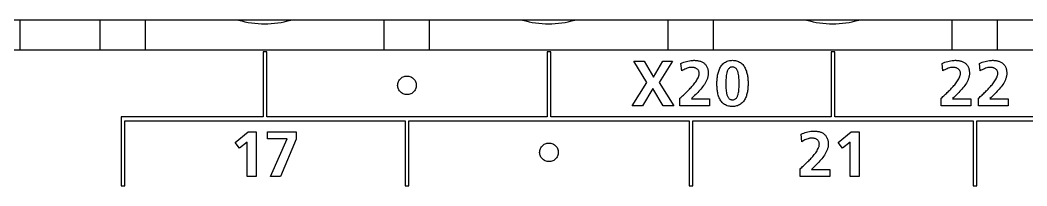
# Model space of a CAD drawing. Extents: x 147 to 432, y 261 to 358.
# Drawn here: x 291.88 to 318.89, y 336.33 to 340.78 of the extents above; entities that cross this region are included whole.
import ezdxf

# ---------------------------------------------------------------- set-up
doc = ezdxf.new("R2010")
doc.units = 0
doc.header["$MEASUREMENT"] = 0
doc.layers.get('0').update_dxf_attribs({"linetype": 'CONTINUOUS'})

msp = doc.modelspace()

# ---------------------------------------------------------------- linework, layer by layer
at = {"color": 7, "linetype": 'Continuous'}
for p, q in [((291.87553, 339.97721), (291.87553, 340.7772)), ((294.01553, 340.7772), (294.01553, 339.97721)), ((295.23553, 339.97721), (295.23553, 340.7772)), ((301.63553, 340.7772), (301.63553, 339.97721)), ((302.85553, 339.97721), (302.85553, 340.7772)), ((309.25553, 340.7772), (309.25553, 339.97721)), ((310.47553, 339.97721), (310.47553, 340.7772)), ((316.87553, 340.7772), (316.87553, 339.97721)), ((318.09553, 339.97721), (318.09553, 340.7772)), ((298.49342, 339.92695), (298.39351, 339.92695)), ((298.39351, 339.92695), (298.39351, 338.17718)), ((298.49342, 338.17718), (298.49342, 339.92695)), ((306.01406, 339.92695), (306.01406, 338.17718)), ((306.11397, 339.92695), (306.01406, 339.92695)), ((306.11397, 338.17718), (306.11397, 339.92695)), ((313.63392, 339.92695), (313.63392, 338.17701)), ((313.73383, 339.92695), (313.63392, 339.92695)), ((313.73383, 338.17701), (313.73383, 339.92695)), ((308.3364, 339.67718), (308.61442, 339.67718)), ((308.69331, 339.10202), (308.3364, 339.67718)), ((308.61442, 339.67718), (308.86522, 339.24964)), ((308.86522, 339.24964), (309.12119, 339.67718)), ((309.37854, 339.67718), (309.01819, 339.10202)), ((309.12119, 339.67718), (309.37854, 339.67718)), ((309.62487, 339.41277), (309.60592, 339.61189)), ((316.63254, 339.41277), (316.61359, 339.61189)), ((317.63437, 339.41277), (317.61542, 339.61189)), ((308.30023, 338.47863), (308.69331, 339.10202)), ((309.01819, 339.10202), (309.41127, 338.47863)), ((308.85144, 338.94579), (308.5717, 338.47863)), ((309.12808, 338.47863), (308.85144, 338.94579)), ((308.5717, 338.47863), (308.30023, 338.47863)), ((309.41127, 338.47863), (309.12808, 338.47863)), ((309.57836, 338.47863), (309.57836, 338.67948)), ((310.37521, 338.47863), (309.57836, 338.47863)), ((309.88566, 338.66759), (310.37521, 338.66759)), ((310.37521, 338.66759), (310.37521, 338.47863)), ((316.58603, 338.47863), (316.58603, 338.67948)), ((317.38288, 338.47863), (316.58603, 338.47863)), ((316.89333, 338.66759), (317.38288, 338.66759)), ((317.38288, 338.66759), (317.38288, 338.47863)), ((317.58786, 338.47863), (317.58786, 338.67948)), ((318.38471, 338.47863), (317.58786, 338.47863)), ((317.89516, 338.66759), (318.38471, 338.66759)), ((318.38471, 338.66759), (318.38471, 338.47863)), ((294.58427, 338.17718), (294.58427, 336.32682)), ((298.39351, 338.17718), (294.58427, 338.17718)), ((306.01406, 338.17718), (298.49342, 338.17718)), ((313.63392, 338.17701), (306.11397, 338.17718)), ((321.25413, 338.17701), (313.73383, 338.17701)), ((294.68418, 336.32682), (294.68418, 338.07728)), ((294.68418, 338.07728), (302.20448, 338.07728)), ((302.20448, 338.07728), (302.20448, 336.32682)), ((302.30438, 336.32682), (302.30438, 338.07728)), ((302.30438, 338.07728), (309.82434, 338.07728)), ((309.82434, 338.07728), (309.82434, 336.32682)), ((309.92425, 336.32682), (309.92425, 338.07728)), ((309.92425, 338.07728), (317.4442, 338.0771)), ((317.4442, 338.0771), (317.4442, 336.32682)), ((317.54411, 336.32682), (317.54411, 338.0771)), ((317.54411, 338.0771), (325.06406, 338.0771)), ((297.64248, 337.49523), (297.99285, 337.77686)), ((297.99285, 337.77686), (298.20575, 337.77686)), ((298.20575, 337.77686), (298.20575, 336.57832)), ((298.51099, 337.77686), (299.28372, 337.77686)), ((298.51099, 337.58807), (298.51099, 337.77686)), ((299.28372, 337.77686), (299.28372, 337.57774)), ((312.84534, 337.51245), (312.82639, 337.71158)), ((313.81961, 337.49523), (314.16998, 337.77686)), ((314.16998, 337.77686), (314.38289, 337.77686)), ((314.38289, 337.77686), (314.38289, 336.57832)), ((297.76271, 337.33899), (297.64248, 337.49523)), ((297.96529, 337.50384), (297.76271, 337.33899)), ((297.96529, 336.57832), (297.96529, 337.50384)), ((299.04153, 337.58807), (298.51099, 337.58807)), ((298.59677, 336.57832), (299.04153, 337.58807)), ((299.28372, 337.57774), (298.85756, 336.57832)), ((313.93985, 337.33899), (313.81961, 337.49523)), ((314.14242, 337.50384), (313.93985, 337.33899)), ((314.14242, 336.57832), (314.14242, 337.50384)), ((298.20575, 336.57832), (297.96529, 336.57832)), ((298.85756, 336.57832), (298.59677, 336.57832)), ((312.79918, 336.57832), (312.79918, 336.77916)), ((313.59568, 336.57832), (312.79918, 336.57832)), ((313.10648, 336.76728), (313.59568, 336.76728)), ((313.59568, 336.76728), (313.59568, 336.57832)), ((294.58427, 336.32682), (294.68418, 336.32682)), ((302.20448, 336.32682), (302.30438, 336.32682)), ((309.82434, 336.32682), (309.92425, 336.32682))]:
    msp.add_line(p, q, dxfattribs=at)
for points in [[(429.90553, 340.77723), (185.45553, 340.77723)], [(185.05553, 339.97723), (430.30553, 339.97723)], [(302.50454, 339.02709), (302.503202, 339.000964), (302.499168, 338.975106), (302.492451, 338.949815), (302.483111, 338.92537), (302.471254, 338.902043), (302.457016, 338.880087), (302.44056, 338.859741), (302.421925, 338.841091), (302.402296, 338.825134), (302.380402, 338.810802), (302.357748, 338.799125), (302.333622, 338.789696), (302.308385, 338.782775), (302.282117, 338.778483), (302.255992, 338.776984), (302.229849, 338.778176), (302.203974, 338.782077), (302.178651, 338.788674), (302.154162, 338.797899), (302.130777, 338.809642), (302.108748, 338.823767), (302.08831, 338.840109), (302.069679, 338.858485), (302.052672, 338.879224), (302.038307, 338.901096), (302.026576, 338.923763), (302.017103, 338.947898), (302.010149, 338.973126), (302.005832, 338.999402), (302.004324, 339.025526), (302.005524, 339.051668), (302.00945, 339.07754), (302.01609, 339.102851), (302.025374, 339.127317), (302.037187, 339.150668), (302.051384, 339.17265), (302.067798, 339.19303), (302.086241, 339.211594), (302.106862, 339.228401), (302.128767, 339.242715), (302.151417, 339.254382), (302.175503, 339.263799), (302.200737, 339.270729), (302.22691, 339.27501), (302.253036, 339.276506), (302.279178, 339.275311), (302.305055, 339.27142), (302.330385, 339.264848), (302.354884, 339.255651), (302.378282, 339.243933), (302.400323, 339.229828), (302.420772, 339.213499), (302.439406, 339.195127), (302.456386, 339.174415), (302.470742, 339.152537), (302.482409, 339.129961), (302.491824, 339.105945), (302.498765, 339.080717), (302.503042, 339.054586), (302.504536, 339.028454)], [(306.31413, 337.22737), (306.312792, 337.201243), (306.308758, 337.175385), (306.30204, 337.150093), (306.2927, 337.125648), (306.280842, 337.10232), (306.266604, 337.080364), (306.250147, 337.060017), (306.231515, 337.041371), (306.211886, 337.025414), (306.189991, 337.011081), (306.167338, 336.999404), (306.143212, 336.989976), (306.117975, 336.983055), (306.091707, 336.978763), (306.065581, 336.977264), (306.039438, 336.978456), (306.013561, 336.982356), (305.988238, 336.988953), (305.963749, 336.998178), (305.940363, 337.009921), (305.918333, 337.024045), (305.897893, 337.040387), (305.879262, 337.058763), (305.862253, 337.079504), (305.847887, 337.101376), (305.836156, 337.124043), (305.826683, 337.148178), (305.819729, 337.173406), (305.815412, 337.199682), (305.813904, 337.225807), (305.815104, 337.25195), (305.81903, 337.277822), (305.82567, 337.303134), (305.834953, 337.327601), (305.846765, 337.350952), (305.860963, 337.372935), (305.877377, 337.393316), (305.89582, 337.411881), (305.916444, 337.42869), (305.93835, 337.443005), (305.961001, 337.454672), (305.985088, 337.464089), (306.010323, 337.471019), (306.036498, 337.4753), (306.062624, 337.476796), (306.088767, 337.475601), (306.114645, 337.47171), (306.139975, 337.465138), (306.164474, 337.45594), (306.187872, 337.444222), (306.209915, 337.430117), (306.230363, 337.413787), (306.248997, 337.395414), (306.265976, 337.374703), (306.280332, 337.352824), (306.291999, 337.330247), (306.301414, 337.30623), (306.308354, 337.281001), (306.312632, 337.254868), (306.314126, 337.228736)], [(314.38289, 336.57832), (314.14242, 336.57832)], [(317.4442, 336.32682), (317.54411, 336.32682)]]:
    msp.add_lwpolyline(points, dxfattribs=at)
for points in [[(309.60592, 339.61189, -0.012789), (309.641861, 339.628989), (309.678628, 339.644233), (309.716108, 339.657628), (309.754202, 339.669162), (309.792816, 339.678817), (309.831858, 339.686557), (309.871045, 339.692315, -0.012963), (309.910668, 339.696086, -0.013398), (309.950432, 339.697769, -0.014829), (309.990227, 339.697217, -0.017172), (310.029904, 339.694123, -0.019765), (310.069244, 339.688114, -0.022359), (310.107492, 339.678925, -0.026015), (310.145102, 339.665942, -0.029479), (310.181038, 339.648874, -0.032828), (310.214565, 339.627469, -0.035288), (310.244873, 339.601714, -0.035298), (310.270789, 339.57246, -0.03498), (310.292701, 339.539268, -0.032662), (310.309936, 339.503417, -0.02945), (310.322601, 339.465703, -0.025138), (310.331063, 339.426829, -0.02152), (310.335912, 339.38733, -0.022091), (310.33731, 339.34748, -0.022798), (310.335136, 339.307743, -0.023823), (310.329276, 339.268384, -0.022376), (310.319757, 339.229755, -0.019208), (310.30706, 339.192036, -0.016812), (310.29169, 339.155321, -0.014774), (310.274035, 339.11965, -0.012907), (310.254435, 339.08501), (310.233192, 339.05135), (310.210575, 339.018595), (310.186794, 338.986676), (310.162035, 338.955508), (310.136448, 338.925016), (310.110166, 338.895121), (310.083304, 338.865745), (310.055942, 338.83679), (310.028211, 338.808232), (310.000165, 338.779985), (309.971888, 338.751969), (309.943488, 338.724076), (309.915045, 338.696228), (309.88654, 338.668444)], [(316.61359, 339.61189, -0.012788), (316.649531, 339.628989), (316.686298, 339.644234), (316.723778, 339.657628), (316.761872, 339.669163), (316.800485, 339.678818), (316.839527, 339.686558), (316.878711, 339.692315, -0.012963), (316.918334, 339.696086, -0.013397), (316.958098, 339.697769, -0.014828), (316.997893, 339.697217, -0.017172), (317.03757, 339.694123, -0.019765), (317.076909, 339.688115, -0.022361), (317.115162, 339.678925, -0.026015), (317.152772, 339.665942, -0.029479), (317.188708, 339.648874, -0.032828), (317.222235, 339.627469, -0.035288), (317.252543, 339.601714, -0.035298), (317.278459, 339.57246, -0.03498), (317.300371, 339.539268, -0.032662), (317.317606, 339.503417, -0.02945), (317.330271, 339.465703, -0.025138), (317.338733, 339.426829, -0.021519), (317.343582, 339.38733, -0.022092), (317.34498, 339.34748, -0.022799), (317.342806, 339.307743, -0.023824), (317.336946, 339.268384, -0.022377), (317.327426, 339.229755, -0.019208), (317.314729, 339.192036, -0.016812), (317.299359, 339.155322, -0.014773), (317.281703, 339.119651, -0.012907), (317.262103, 339.085011), (317.24086, 339.051351), (317.218242, 339.018597), (317.194461, 338.986677), (317.169702, 338.95551), (317.144115, 338.925018), (317.117833, 338.895122), (317.090971, 338.865747), (317.063607, 338.83679), (317.035877, 338.808232), (317.007831, 338.779985), (316.979554, 338.751968), (316.951155, 338.724075), (316.922713, 338.696227), (316.894207, 338.668442)], [(317.61542, 339.61189, -0.012779), (317.651359, 339.628987), (317.688122, 339.644231), (317.725599, 339.657627), (317.763688, 339.669165), (317.802297, 339.678824), (317.841335, 339.686569), (317.880429, 339.692319, -0.012997), (317.920048, 339.696092, -0.013458), (317.959809, 339.697772, -0.01486), (317.9996, 339.697208, -0.017174), (318.039273, 339.6941, -0.019751), (318.078608, 339.688079, -0.022233), (318.116687, 339.678928, -0.025964), (318.154298, 339.665958, -0.029415), (318.19024, 339.64891, -0.032758), (318.223782, 339.627533, -0.035223), (318.254115, 339.601814, -0.035412), (318.28017, 339.57246, -0.034965), (318.302105, 339.539287, -0.032673), (318.319367, 339.503453, -0.029479), (318.332057, 339.465751, -0.02518), (318.340541, 339.426885, -0.021561), (318.345404, 339.387391, -0.022165), (318.34681, 339.34748, -0.022831), (318.344634, 339.307746, -0.023846), (318.338767, 339.268392, -0.022393), (318.329239, 339.229768, -0.019217), (318.316532, 339.192056, -0.016814), (318.301151, 339.155349, -0.014771), (318.283486, 339.119687, -0.012901), (318.263876, 339.085056), (318.242626, 339.051404), (318.220002, 339.018658), (318.196217, 338.986745), (318.171455, 338.955584), (318.145867, 338.925097), (318.119587, 338.895204), (318.092728, 338.86583), (318.06529, 338.83679), (318.037566, 338.80823), (318.009528, 338.779979), (317.981263, 338.751955), (317.95288, 338.72405), (317.924457, 338.696186), (317.895975, 338.668383)], [(309.57836, 338.67948), (309.601709, 338.701464), (309.625169, 338.72333), (309.648745, 338.745071), (309.672334, 338.766797), (309.695835, 338.788618), (309.71921, 338.810575), (309.742444, 338.83268), (309.76552, 338.85495), (309.788413, 338.877409), (309.811096, 338.900079), (309.833541, 338.922985), (309.855718, 338.94615), (309.877595, 338.969599), (309.899136, 338.993357), (309.920295, 339.017456), (309.941016, 339.041931), (309.961242, 339.066816), (309.980885, 339.092163), (309.999841, 339.118027), (310.017995, 339.144463), (310.03517, 339.171546), (310.051141, 339.199351), (310.065632, 339.227936), (310.078159, 339.257419, 0.023652), (310.088133, 339.287895, 0.031226), (310.094751, 339.319318, 0.040658), (310.096803, 339.351294, 0.049099), (310.093103, 339.383098, 0.056027), (310.082841, 339.413412, 0.057797), (310.065967, 339.4406, 0.053494), (310.043483, 339.463383, 0.046226), (310.016919, 339.48127, 0.039281), (309.987694, 339.494397, 0.033925), (309.956864, 339.503137, 0.030987), (309.925162, 339.507843, 0.027154), (309.893122, 339.50881, 0.0222), (309.861138, 339.506617, 0.020443), (309.829451, 339.501733), (309.798241, 339.494388), (309.767645, 339.484869), (309.737694, 339.473419), (309.708441, 339.460283), (309.679894, 339.445676), (309.652043, 339.429782), (309.62487, 339.41277)], [(316.58603, 338.67948), (316.609379, 338.701464), (316.632839, 338.72333), (316.656415, 338.745071), (316.680004, 338.766797), (316.703505, 338.788618), (316.72688, 338.810575), (316.750114, 338.83268), (316.77319, 338.85495), (316.796083, 338.877409), (316.818766, 338.900079), (316.841211, 338.922985), (316.863388, 338.94615), (316.885265, 338.969599), (316.906806, 338.993357), (316.927965, 339.017456), (316.948686, 339.041931), (316.968912, 339.066816), (316.988555, 339.092163), (317.007511, 339.118027), (317.025665, 339.144463), (317.04284, 339.171546), (317.058811, 339.199351), (317.073302, 339.227936), (317.085829, 339.257419, 0.023652), (317.095803, 339.287895, 0.031226), (317.102421, 339.319318, 0.040658), (317.104473, 339.351294, 0.049099), (317.100773, 339.383098, 0.056027), (317.090511, 339.413412, 0.057797), (317.073637, 339.4406, 0.053494), (317.051153, 339.463383, 0.046226), (317.024589, 339.48127, 0.039281), (316.995364, 339.494397, 0.033925), (316.964534, 339.503137, 0.030987), (316.932832, 339.507843, 0.027154), (316.900792, 339.50881, 0.0222), (316.868808, 339.506617, 0.020443), (316.837121, 339.501733), (316.805911, 339.494388), (316.775315, 339.484869), (316.745364, 339.473419), (316.716111, 339.460283), (316.687564, 339.445676), (316.659713, 339.429782), (316.63254, 339.41277)], [(317.58786, 338.67948), (317.611209, 338.701465), (317.63467, 338.72333), (317.658246, 338.745071), (317.681836, 338.766797), (317.705337, 338.788619), (317.728712, 338.810575), (317.751947, 338.832681), (317.775023, 338.854951), (317.797917, 338.877409), (317.820601, 338.90008), (317.843046, 338.922985), (317.865223, 338.946151), (317.8871, 338.9696), (317.908642, 338.993358), (317.929801, 339.017457), (317.950523, 339.041932), (317.97075, 339.066817), (317.990393, 339.092164), (318.009349, 339.118028), (318.027504, 339.144465), (318.04468, 339.171547), (318.060651, 339.199353), (318.075142, 339.227938), (318.08767, 339.257421, 0.023653), (318.097644, 339.287897, 0.031227), (318.104262, 339.319321, 0.04066), (318.106313, 339.351297, 0.0491), (318.102613, 339.383102, 0.056028), (318.09235, 339.413416, 0.057798), (318.075474, 339.440604, 0.053494), (318.052989, 339.463386, 0.046225), (318.026425, 339.481273, 0.03928), (317.997199, 339.494398, 0.033925), (317.966368, 339.503138, 0.030987), (317.934666, 339.507844, 0.027152), (317.902626, 339.50881, 0.022197), (317.870641, 339.506616, 0.020441), (317.838954, 339.501732), (317.807743, 339.494388), (317.777147, 339.484869), (317.747195, 339.473419), (317.717942, 339.460284), (317.689395, 339.445677), (317.661544, 339.429782), (317.63437, 339.41277)], [(312.82639, 337.71158, -0.012786), (312.862336, 337.728679), (312.899107, 337.743925), (312.936592, 337.757321), (312.97469, 337.768856), (313.013308, 337.778511), (313.052355, 337.786251), (313.091523, 337.792006, -0.012964), (313.13115, 337.795776, -0.013399), (313.170919, 337.797459, -0.014828), (313.210718, 337.796907, -0.017164), (313.2504, 337.793812, -0.019746), (313.289745, 337.787805, -0.022335), (313.32801, 337.778617, -0.02597), (313.365628, 337.765643, -0.029422), (313.401577, 337.748591, -0.032766), (313.435123, 337.727207, -0.035232), (313.46546, 337.701479, -0.03538), (313.49149, 337.67215, -0.034971), (313.513429, 337.638971, -0.032679), (313.530692, 337.603128, -0.029483), (313.543383, 337.565419, -0.025182), (313.551866, 337.526544, -0.021565), (313.556727, 337.487043, -0.022143), (313.55813, 337.44717, -0.022834), (313.555953, 337.407428, -0.02385), (313.550085, 337.368066, -0.022395), (313.540554, 337.329435, -0.019219), (313.527842, 337.291716, -0.016816), (313.512457, 337.255003, -0.014772), (313.494786, 337.219335, -0.012902), (313.475171, 337.184699), (313.453914, 337.151041), (313.431284, 337.11829), (313.407492, 337.086373), (313.382724, 337.055207), (313.357129, 337.024716), (313.330842, 336.994819), (313.303976, 336.965441), (313.276607, 336.936475), (313.248877, 336.907911), (313.220834, 336.879654), (313.192564, 336.851625), (313.164174, 336.823715), (313.135746, 336.795846), (313.107258, 336.768037)], [(312.79918, 336.77916), (312.822534, 336.801149), (312.845999, 336.823019), (312.86958, 336.844765), (312.893175, 336.866496), (312.916681, 336.888322), (312.94006, 336.910283), (312.963299, 336.932394), (312.98638, 336.954669), (313.009278, 336.977133), (313.031965, 336.999809), (313.054414, 337.02272), (313.076595, 337.045892), (313.098476, 337.069347), (313.120021, 337.09311), (313.141182, 337.117216), (313.161907, 337.141698), (313.182135, 337.16659), (313.20178, 337.191944), (313.220736, 337.217816), (313.23889, 337.244261), (313.256065, 337.271353), (313.272032, 337.299168), (313.286518, 337.327763), (313.299037, 337.357257, 0.023682), (313.308998, 337.387745, 0.031278), (313.315596, 337.419179, 0.040717), (313.317619, 337.451163, 0.049157), (313.313883, 337.48297, 0.056079), (313.303578, 337.513277, 0.05781), (313.28666, 337.540447, 0.05347), (313.264139, 337.563202, 0.046188), (313.237547, 337.581059, 0.040363), (313.207394, 337.594479, 0.03376), (313.176513, 337.603064, 0.030921), (313.144782, 337.607624, 0.026969), (313.112732, 337.608461, 0.022042), (313.080748, 337.60616, 0.020389), (313.049069, 337.601178, 0.018938), (313.017016, 337.593509), (312.986433, 337.583853), (312.956516, 337.572293), (312.927296, 337.55907), (312.898775, 337.544397), (312.87094, 337.52846), (312.84534, 337.51245)]]:
    msp.add_lwpolyline(points, format="xyb", dxfattribs=at)
for points in [[(310.57055, 339.07446, -0.010938), (310.571603, 339.130793, -0.010476), (310.575061, 339.187036, -0.011919), (310.581015, 339.243068, -0.013776), (310.589835, 339.298717, -0.01582), (310.60193, 339.353746, -0.018681), (310.617772, 339.407811, -0.02217), (310.637959, 339.460402, -0.026661), (310.663168, 339.510769, -0.031887), (310.694069, 339.557847, -0.037193), (310.731164, 339.600201, -0.041936), (310.774459, 339.636164, -0.043179), (310.823222, 339.664269, -0.041326), (310.876061, 339.683686, -0.037382), (310.931278, 339.694561, -0.030592), (310.98749, 339.697851, -0.029973), (311.043734, 339.694539, -0.034951), (311.099039, 339.683983, -0.039609), (311.152163, 339.665336, -0.043165), (311.201431, 339.638126, -0.042657), (311.245339, 339.60291, -0.03858), (311.282948, 339.561018, -0.033486), (311.314139, 339.514135, -0.027852), (311.339377, 339.463781, -0.023055), (311.359374, 339.411117, -0.019126), (311.374887, 339.356955, -0.015894), (311.386581, 339.301838, -0.013538), (311.395017, 339.246118, -0.011587), (311.400655, 339.190052, -0.010009), (311.40387, 339.133796, -0.009001), (311.404948, 339.077457, -0.009049), (311.404033, 339.021115, -0.01033), (311.400937, 338.964852, -0.01184), (311.395352, 338.908783, -0.013708), (311.386924, 338.853072, -0.016096), (311.375196, 338.797965, -0.019313), (311.35961, 338.743827, -0.023196), (311.339505, 338.691206, -0.028001), (311.314135, 338.640922, -0.032983), (311.283353, 338.594849, -0.038528), (311.245709, 338.552988, -0.042604), (311.201789, 338.517795, -0.042885), (311.152524, 338.490577, -0.03971), (311.099415, 338.4719, -0.035128), (311.044127, 338.461364, -0.028842), (310.987922, 338.457966, -0.02807), (310.93164, 338.460761, -0.033589), (310.876173, 338.470445, -0.038637), (310.822679, 338.488015, -0.043452), (310.772813, 338.514112, -0.043453), (310.728204, 338.548435, -0.040356), (310.690012, 338.589789, -0.035326), (310.658489, 338.636444, -0.029286), (310.633226, 338.686784, -0.024137), (310.613462, 338.739534, -0.019704), (310.59837, 338.793814, -0.01616), (310.587203, 338.84904, -0.013592), (310.579327, 338.904833, -0.011225), (310.57423, 338.960949, -0.008872), (310.571386, 339.017228, -0.009343)], [(311.16448, 339.07446), (311.164442, 339.109447), (311.164009, 339.144431), (311.163052, 339.180047), (311.161349, 339.214991), (311.158692, 339.249876), (311.154867, 339.284651), (311.149591, 339.319234), (311.142485, 339.353485, 0.019551), (311.133067, 339.38717, 0.025885), (311.12064, 339.419856, 0.03627), (311.104292, 339.450748, 0.049742), (311.082958, 339.478412, 0.065175), (311.055868, 339.500412, 0.071145), (311.023917, 339.514325, 0.062176), (310.989397, 339.519189, 0.060838), (310.954596, 339.515781, 0.072563), (310.922683, 339.503547, 0.067177), (310.894815, 339.482555, 0.052782), (310.872809, 339.455444, 0.037864), (310.855965, 339.424811, 0.026869), (310.843195, 339.392253, 0.020217), (310.833524, 339.358639), (310.826227, 339.324425), (310.820796, 339.289865), (310.81684, 339.255104), (310.814141, 339.221219), (310.812313, 339.18628), (310.811252, 339.15131), (310.810778, 339.116326), (310.810673, 339.081339), (310.810689, 339.046352), (310.810955, 339.011366), (310.811727, 338.976388), (310.813215, 338.941433), (310.815626, 338.906531), (310.819192, 338.871728), (310.824083, 338.837782), (310.830866, 338.803466, 0.019354), (310.839949, 338.769689, 0.025815), (310.852035, 338.736875, 0.036284), (310.868049, 338.705809, 0.049851), (310.889094, 338.677927, 0.06592), (310.915984, 338.655683, 0.072248), (310.947859, 338.6416, 0.06182), (310.982364, 338.636637, 0.058139), (311.017197, 338.639728, 0.071736), (311.050733, 338.65193, 0.066196), (311.079034, 338.672336, 0.053579), (311.101595, 338.698984, 0.039233), (311.118924, 338.729343, 0.028073), (311.132044, 338.76176, 0.021134), (311.141934, 338.795309), (311.149346, 338.829498), (311.154809, 338.864053), (311.158736, 338.898816), (311.161433, 338.933699), (311.163137, 338.968644), (311.164052, 339.003618), (311.164457, 339.038603)]]:
    msp.add_lwpolyline(points, format="xyb", close=True, dxfattribs=at)
for centre in [(298.43553, 343.17723), (306.05553, 343.17723), (313.67553, 343.17723)]:
    msp.add_arc(centre, 2.5, 253.7398, 286.2602, dxfattribs=at)

doc.saveas('drawing.dxf')
